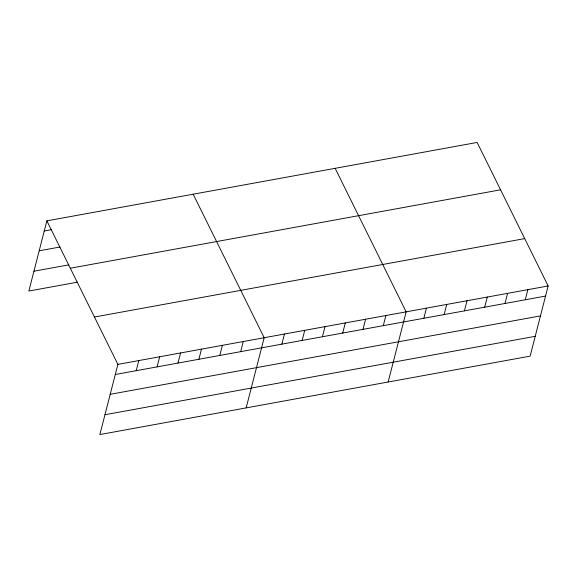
<?xml version="1.0" encoding="UTF-8"?>
<svg xmlns="http://www.w3.org/2000/svg" width="577" height="577" viewBox="0 0 577 577"><rect width="100%" height="100%" fill="white"/><g stroke="black" fill="none" stroke-linecap="round" stroke-linejoin="round"><path stroke-width="0.87" d="M46.867 220.861L117.888 364.383L99.871 434.553L530.133 356.139L548.15 285.961L477.129 142.447L46.867 220.861L28.85 291.039L77.614 282.146M136.186 370.694L138.79 360.567M157.088 366.885L159.685 356.759M177.983 363.077L180.587 352.951M198.885 359.269L201.481 349.143M219.779 355.461L222.383 345.334M240.681 351.653L243.278 341.526M246.163 407.889L264.179 337.718L193.158 194.204M281.864 344.144L284.461 334.018M302.146 340.452L304.743 330.325M322.428 336.752L325.031 326.625M342.716 333.059L345.313 322.932M362.998 329.359L365.594 319.232M383.279 325.659L385.883 315.54M388.148 382.01L406.165 311.84L335.143 168.325M423.85 318.266L426.446 308.147M444.131 314.573L446.735 304.447M464.413 310.873L467.017 300.754M484.702 307.18L487.298 297.054M504.983 303.48L507.58 293.361M525.265 299.788L527.868 289.661M44.27 230.988L51.23 229.718M39.178 250.807L60.08 246.992M33.935 271.219L68.771 264.872M70.307 268.226L500.562 189.811M94.455 317.018L524.709 238.604M117.888 364.383L548.15 285.961M115.292 374.502L545.553 296.088M110.2 394.322L540.461 315.9M104.964 414.733L535.218 336.319"/></g></svg>
